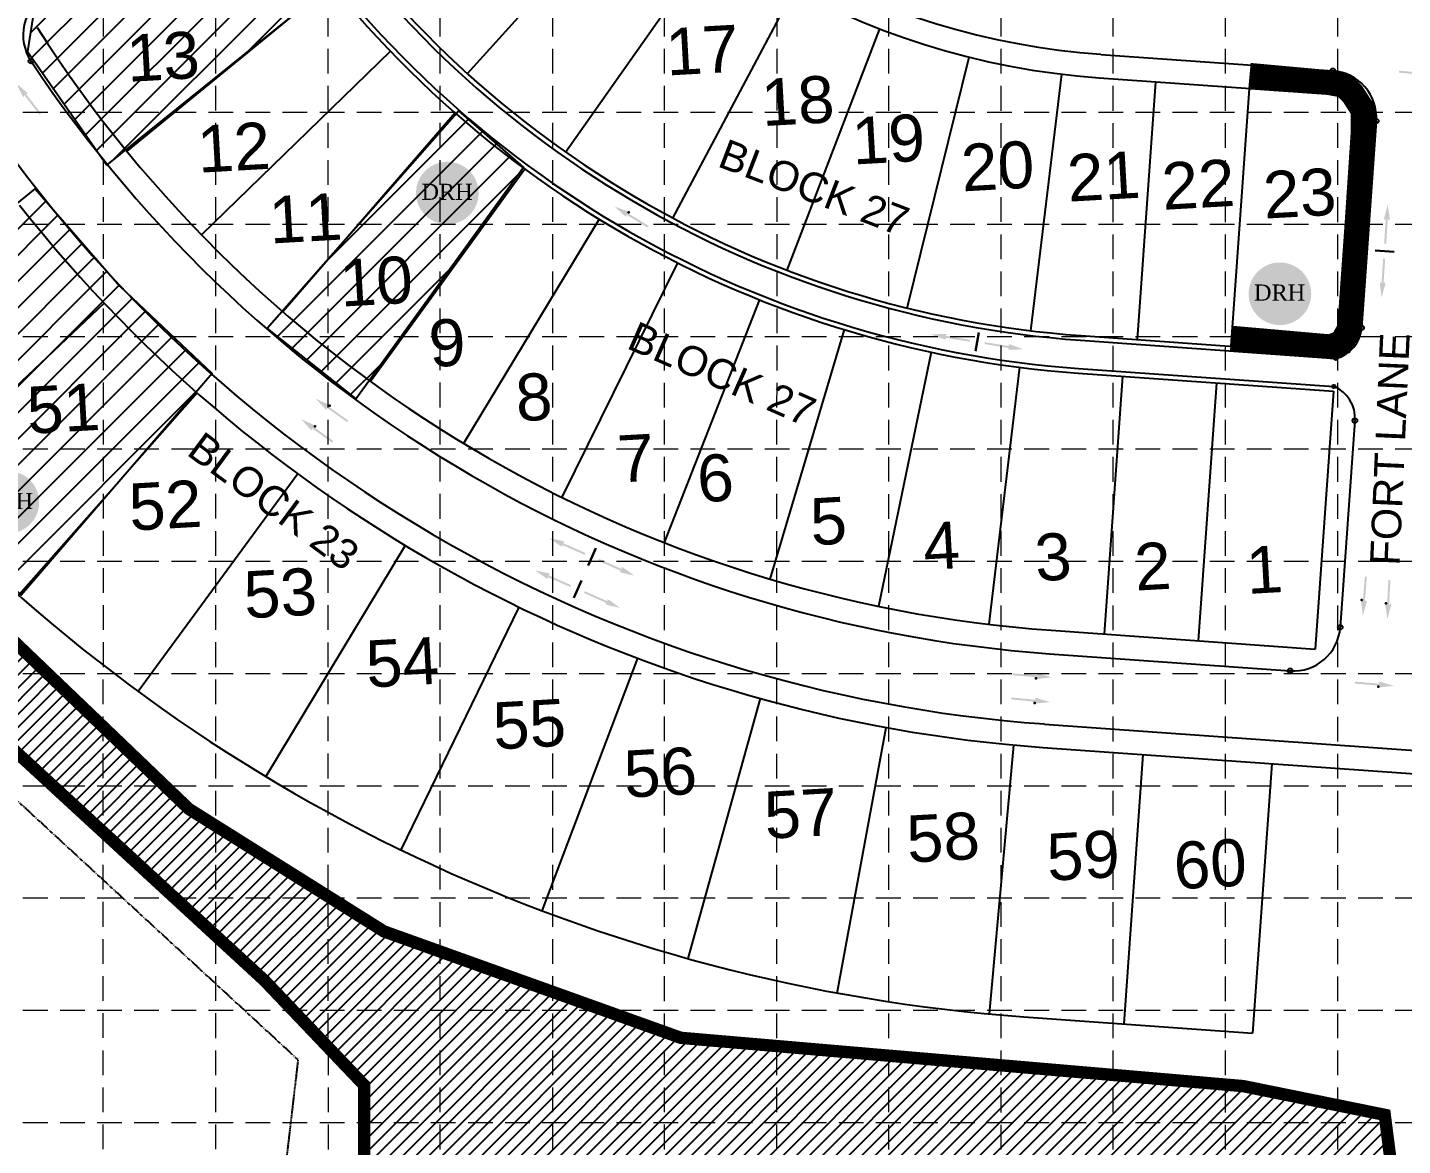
# Model space of a CAD drawing. Header units: feet. Extents: x 7707 to 9528, y 2602 to 5512.
# Drawn here: x 7997 to 8553, y 4048 to 4500 of the extents above; entities that cross this region are included whole.
import ezdxf
from ezdxf.enums import TextEntityAlignment as Align

# ---------------------------------------------------------------- set-up
doc = ezdxf.new("R2010")
doc.units = ezdxf.units.FT
doc.header["$LTSCALE"] = 0.4
doc.header["$MEASUREMENT"] = 0
doc.linetypes.add('HIDDEN', pattern=[0.375, 0.25, -0.125])
doc.linetypes.add('PHANTOM2', pattern=[1.25, 0.625, -0.125, 0.125, -0.125, 0.125, -0.125])
for name, color, linetype in [('1 LOT NUMBER', 7, 'Continuous'), ('BASE', 7, 'Continuous'), ('BNDY', 7, 'PHANTOM2'), ('ECB', 84, 'Continuous'), ('grid', 254, 'HIDDEN'), ('LEGEND', 7, 'Continuous'), ('LOT NUM', 7, 'Continuous'), ('LOTLINE', 7, 'Continuous'), ('PAVING', 7, 'Continuous'), ('ROW', 7, 'Continuous'), ('SODDED LOT', 2, 'Continuous')]:
    doc.layers.add(name, color=color, linetype=linetype)
doc.styles.add('DRHorton', font='dutcheb.ttf')
doc.styles.get("Standard").update_dxf_attribs({"font": 'ARIAL.TTF'})

# ---------------------------------------------------------------- blocks, each defined once
blk = doc.blocks.new('DRHorton')
h = blk.add_hatch(color=1)
h.paths.add_polyline_path([(78.7, 25.78, 1), (40.43, 25.78, 1)])
h.paths.add_polyline_path([(42.33, 17.91), (76.5, 17.91), (76.5, 34.87), (42.33, 34.87)], flags=24)
at = {"layer": 'BASE', "color": 176, "style": 'DRHorton'}
blk.add_text('DRH', height=9.814, dxfattribs=at).set_placement((59.39, 21.64), align=Align.CENTER)

msp = doc.modelspace()

# ---------------------------------------------------------------- hatches: boundary and pattern name
at = {"layer": 'ECB', "ltscale": 100}
h = msp.add_hatch(dxfattribs=at)
h.set_pattern_fill('ANSI31', color=5, scale=30, style=0)
h.paths.add_polyline_path([(8549.07, 4035.83), (8545.91, 4060.45), (8488.73, 4072.06), (8261.18, 4091.59), (8141.09, 4134.64), (8062.26, 4184.1), (7895.5, 4343.8), (7880.93, 4330.96), (7873.76, 4327.01), (7873.76, 4315.91), (7982.37, 4216.35), (8092.79, 4114.78), (8133.18, 4072.4), (8133.18, 4001.42), (8239.64, 4015.19), (8348.08, 4020.25), (8408.91, 4020.25), (8521.42, 3998.63), (8549.33, 3998.63), (8549.33, 4034.68)])
at = {"layer": 'PAVING', "linetype": 'Continuous', "lineweight": 30}
h = msp.add_hatch(color=256, dxfattribs=at)
edge = h.paths.add_edge_path()
edge.add_line((8561.24, 4482.35), (8561.7, 4481.73))
edge.add_line((8561.7, 4481.73), (8551.69, 4482.65))
edge.add_line((8551.69, 4482.65), (8551.62, 4481.84))
edge.add_line((8551.62, 4481.84), (8561.63, 4480.91))
edge.add_line((8561.63, 4480.91), (8561.08, 4480.49))
edge.add_line((8561.08, 4480.49), (8561.08, 4480.49))
edge.add_ellipse((8561.58, 4480.4), major_axis=(-0.53, 0.049), ratio=0.285714, start_angle=342.8173, end_angle=484.7269)
edge.add_line((8561.87, 4480.24), (8561.87, 4480.24))
edge.add_line((8561.87, 4480.24), (8567.39, 4480.82))
edge.add_line((8567.39, 4480.82), (8562.07, 4482.43))
edge.add_line((8562.07, 4482.43), (8562.08, 4482.43))
edge.add_ellipse((8561.75, 4482.34), major_axis=(-0.53, 0.049), ratio=0.285714, start_angle=234.1685, end_angle=374.4967)
edge.add_line((8561.24, 4482.35), (8561.24, 4482.35))
edge.add_line((8561.24, 4482.35), (8561.24, 4482.35))
h = msp.add_hatch(color=256, dxfattribs=at)
edge = h.paths.add_edge_path()
edge.add_line((7995.47, 4472.05), (7995.61, 4472.81))
edge.add_line((7995.61, 4472.81), (8001.78, 4464.88))
edge.add_line((8001.78, 4464.88), (8002.43, 4465.38))
edge.add_line((8002.43, 4465.38), (7996.25, 4473.31))
edge.add_line((7996.25, 4473.31), (7996.94, 4473.2))
edge.add_line((7996.94, 4473.2), (7996.94, 4473.2))
edge.add_ellipse((7996.66, 4473.63), major_axis=(0.327, -0.42), ratio=0.285714, start_angle=342.8173, end_angle=484.7269)
edge.add_line((7996.58, 4473.95), (7996.58, 4473.95))
edge.add_line((7996.58, 4473.95), (7992.38, 4477.58))
edge.add_line((7992.38, 4477.58), (7994.84, 4472.6))
edge.add_line((7994.84, 4472.6), (7994.84, 4472.6))
edge.add_ellipse((7995.13, 4472.43), major_axis=(0.327, -0.42), ratio=0.285714, start_angle=234.1685, end_angle=374.4967)
edge.add_line((7995.47, 4472.05), (7995.47, 4472.05))
edge.add_line((7995.47, 4472.05), (7995.47, 4472.05))
h = msp.add_hatch(color=256, dxfattribs=at)
edge = h.paths.add_edge_path()
edge.add_line((8239.22, 4423.7), (8239.07, 4424.46))
edge.add_line((8239.07, 4424.46), (8247.69, 4419.29))
edge.add_line((8247.69, 4419.29), (8248.11, 4419.99))
edge.add_line((8248.11, 4419.99), (8239.49, 4425.16))
edge.add_line((8239.49, 4425.16), (8240.17, 4425.31))
edge.add_line((8240.17, 4425.31), (8240.17, 4425.31))
edge.add_ellipse((8239.76, 4425.61), major_axis=(0.456, -0.273), ratio=0.285714, start_angle=342.8173, end_angle=484.7269)
edge.add_line((8239.56, 4425.87), (8239.56, 4425.87))
edge.add_line((8239.56, 4425.87), (8234.34, 4427.74))
edge.add_line((8234.34, 4427.74), (8238.43, 4423.98))
edge.add_line((8238.43, 4423.98), (8238.43, 4423.98))
edge.add_ellipse((8238.76, 4423.93), major_axis=(0.456, -0.273), ratio=0.285714, start_angle=234.1685, end_angle=374.4967)
edge.add_line((8239.22, 4423.7), (8239.22, 4423.7))
edge.add_line((8239.22, 4423.7), (8239.22, 4423.7))
h = msp.add_hatch(color=256, dxfattribs=at)
edge = h.paths.add_edge_path()
edge.add_line((8545.82, 4422.32), (8546.33, 4422.8))
edge.add_line((8546.33, 4422.8), (8545.68, 4412.76))
edge.add_line((8545.68, 4412.76), (8546.5, 4412.71))
edge.add_line((8546.5, 4412.71), (8547.15, 4422.74))
edge.add_line((8547.15, 4422.74), (8547.69, 4422.19))
edge.add_line((8547.69, 4422.19), (8547.69, 4422.18))
edge.add_ellipse((8547.76, 4422.7), major_axis=(-0.034, -0.531), ratio=0.285714, start_angle=345.5033, end_angle=485.8315)
edge.add_line((8547.9, 4423), (8547.9, 4423))
edge.add_line((8547.9, 4423), (8547.13, 4428.5))
edge.add_line((8547.13, 4428.5), (8545.71, 4423.14))
edge.add_line((8545.71, 4423.14), (8545.71, 4423.14))
edge.add_ellipse((8545.81, 4422.83), major_axis=(-0.034, -0.531), ratio=0.285714, start_angle=235.2731, end_angle=377.1827)
edge.add_line((8545.82, 4422.32), (8545.82, 4422.32))
edge.add_line((8545.82, 4422.32), (8545.82, 4422.32))
edge.add_line((8545.82, 4422.32), (8545.82, 4422.32))
h = msp.add_hatch(color=256, dxfattribs=at)
edge = h.paths.add_edge_path()
edge.add_line((8544.16, 4397.21), (8544.6, 4396.66))
edge.add_line((8544.6, 4396.66), (8545.28, 4406.7))
edge.add_line((8545.28, 4406.7), (8546.1, 4406.64))
edge.add_line((8546.1, 4406.64), (8545.42, 4396.61))
edge.add_line((8545.42, 4396.61), (8546.03, 4397.09))
edge.add_line((8546.03, 4397.09), (8546.03, 4397.09))
edge.add_ellipse((8546.03, 4396.58), major_axis=(0.036, 0.531), ratio=0.285714, start_angle=-125.8315, end_angle=14.4967, ccw=False)
edge.add_line((8546.14, 4396.26), (8546.13, 4396.26))
edge.add_line((8546.13, 4396.26), (8544.65, 4390.9))
edge.add_line((8544.65, 4390.9), (8543.94, 4396.41))
edge.add_line((8543.94, 4396.41), (8543.94, 4396.41))
edge.add_ellipse((8544.08, 4396.7), major_axis=(0.036, 0.531), ratio=0.285714, start_angle=-17.1827, end_angle=124.7269, ccw=False)
edge.add_line((8544.16, 4397.21), (8544.16, 4397.21))
edge.add_line((8544.16, 4397.21), (8544.16, 4397.21))
edge.add_line((8544.16, 4397.21), (8544.16, 4397.21))
h = msp.add_hatch(color=256, dxfattribs=at)
edge = h.paths.add_edge_path()
edge.add_line((8368.5, 4374.1), (8368.07, 4374.65))
edge.add_line((8368.07, 4374.65), (8378, 4373.06))
edge.add_line((8378, 4373.06), (8378.13, 4373.86))
edge.add_line((8378.13, 4373.86), (8368.2, 4375.45))
edge.add_line((8368.2, 4375.45), (8368.81, 4375.94))
edge.add_line((8368.81, 4375.94), (8368.81, 4375.94))
edge.add_ellipse((8368.31, 4376.06), major_axis=(0.525, -0.084), ratio=0.285714, start_angle=345.5033, end_angle=485.8315)
edge.add_line((8368.02, 4376.23), (8368.02, 4376.23))
edge.add_line((8368.02, 4376.23), (8362.47, 4375.98))
edge.add_line((8362.47, 4375.98), (8367.68, 4374.06))
edge.add_line((8367.68, 4374.06), (8367.68, 4374.06))
edge.add_ellipse((8368, 4374.13), major_axis=(0.525, -0.084), ratio=0.285714, start_angle=235.2731, end_angle=377.1827)
edge.add_line((8368.5, 4374.1), (8368.5, 4374.1))
edge.add_line((8368.5, 4374.1), (8368.5, 4374.1))
edge.add_line((8368.5, 4374.1), (8368.5, 4374.1))
h = msp.add_hatch(color=256, dxfattribs=at)
edge = h.paths.add_edge_path()
edge.add_line((8393.34, 4370.08), (8393.93, 4370.47))
edge.add_line((8393.93, 4370.47), (8384, 4372.09))
edge.add_line((8384, 4372.09), (8384.13, 4372.89))
edge.add_line((8384.13, 4372.89), (8394.06, 4371.27))
edge.add_line((8394.06, 4371.27), (8393.64, 4371.93))
edge.add_line((8393.64, 4371.93), (8393.63, 4371.93))
edge.add_ellipse((8394.15, 4371.88), major_axis=(-0.525, 0.086), ratio=0.285714, start_angle=-125.8315, end_angle=14.4967, ccw=False)
edge.add_line((8394.48, 4371.95), (8394.48, 4371.95))
edge.add_line((8394.48, 4371.95), (8399.67, 4369.97))
edge.add_line((8399.67, 4369.97), (8394.12, 4369.78))
edge.add_line((8394.12, 4369.78), (8394.12, 4369.78))
edge.add_ellipse((8393.84, 4369.95), major_axis=(-0.525, 0.086), ratio=0.285714, start_angle=-17.1827, end_angle=124.7269, ccw=False)
edge.add_line((8393.34, 4370.08), (8393.34, 4370.08))
edge.add_line((8393.34, 4370.08), (8393.34, 4370.08))
edge.add_line((8393.34, 4370.08), (8393.34, 4370.08))
h = msp.add_hatch(color=256, dxfattribs=at)
edge = h.paths.add_edge_path()
edge.add_line((8118.08, 4345.59), (8117.99, 4346.37))
edge.add_line((8117.99, 4346.37), (8126.2, 4340.56))
edge.add_line((8126.2, 4340.56), (8126.67, 4341.23))
edge.add_line((8126.67, 4341.23), (8118.46, 4347.03))
edge.add_line((8118.46, 4347.03), (8119.15, 4347.13))
edge.add_line((8119.15, 4347.13), (8119.15, 4347.13))
edge.add_ellipse((8118.76, 4347.46), major_axis=(0.434, -0.307), ratio=0.285714, start_angle=342.8173, end_angle=484.7269)
edge.add_line((8118.58, 4347.74), (8118.59, 4347.73))
edge.add_line((8118.59, 4347.73), (8113.52, 4350))
edge.add_line((8113.52, 4350), (8117.31, 4345.94))
edge.add_line((8117.31, 4345.94), (8117.31, 4345.94))
edge.add_ellipse((8117.64, 4345.86), major_axis=(0.434, -0.307), ratio=0.285714, start_angle=234.1685, end_angle=374.4967)
edge.add_line((8118.08, 4345.59), (8118.08, 4345.59))
edge.add_line((8118.08, 4345.59), (8118.08, 4345.59))
h = msp.add_hatch(color=256, dxfattribs=at)
edge = h.paths.add_edge_path()
edge.add_line((8112.12, 4337.32), (8112.03, 4338.09))
edge.add_line((8112.03, 4338.09), (8120.19, 4332.21))
edge.add_line((8120.19, 4332.21), (8120.66, 4332.88))
edge.add_line((8120.66, 4332.88), (8112.51, 4338.76))
edge.add_line((8112.51, 4338.76), (8113.2, 4338.84))
edge.add_line((8113.2, 4338.84), (8113.2, 4338.84))
edge.add_ellipse((8112.82, 4339.18), major_axis=(0.432, -0.311), ratio=0.285714, start_angle=342.8173, end_angle=484.7269)
edge.add_line((8112.64, 4339.46), (8112.64, 4339.46))
edge.add_line((8112.64, 4339.46), (8107.6, 4341.76))
edge.add_line((8107.6, 4341.76), (8111.35, 4337.67))
edge.add_line((8111.35, 4337.67), (8111.35, 4337.67))
edge.add_ellipse((8111.68, 4337.59), major_axis=(0.432, -0.311), ratio=0.285714, start_angle=234.1685, end_angle=374.4967)
edge.add_line((8112.12, 4337.32), (8112.12, 4337.32))
edge.add_line((8112.12, 4337.32), (8112.12, 4337.32))
h = msp.add_hatch(color=256, dxfattribs=at)
edge = h.paths.add_edge_path()
edge.add_line((8213.36, 4290.29), (8213.08, 4290.93))
edge.add_line((8213.08, 4290.93), (8222.29, 4286.89))
edge.add_line((8222.29, 4286.89), (8222.62, 4287.64))
edge.add_line((8222.62, 4287.64), (8213.41, 4291.68))
edge.add_line((8213.41, 4291.68), (8214.12, 4292))
edge.add_line((8214.12, 4292), (8214.12, 4292))
edge.add_ellipse((8213.67, 4292.24), major_axis=(0.487, -0.214), ratio=0.285714, start_angle=345.5033, end_angle=485.8315)
edge.add_line((8213.43, 4292.48), (8213.43, 4292.47))
edge.add_line((8213.43, 4292.47), (8207.99, 4293.63))
edge.add_line((8207.99, 4293.63), (8212.55, 4290.46))
edge.add_line((8212.55, 4290.46), (8212.55, 4290.46))
edge.add_ellipse((8212.88, 4290.45), major_axis=(0.487, -0.214), ratio=0.285714, start_angle=235.2731, end_angle=377.1827)
edge.add_line((8213.36, 4290.29), (8213.36, 4290.29))
edge.add_line((8213.36, 4290.29), (8213.36, 4290.29))
edge.add_line((8213.36, 4290.29), (8213.36, 4290.29))
h = msp.add_hatch(color=256, dxfattribs=at)
edge = h.paths.add_edge_path()
edge.add_line((8236.39, 4280.15), (8237.05, 4280.38))
edge.add_line((8237.05, 4280.38), (8227.85, 4284.44))
edge.add_line((8227.85, 4284.44), (8228.18, 4285.19))
edge.add_line((8228.18, 4285.19), (8237.38, 4281.12))
edge.add_line((8237.38, 4281.12), (8237.14, 4281.86))
edge.add_line((8237.14, 4281.86), (8237.14, 4281.86))
edge.add_ellipse((8237.62, 4281.69), major_axis=(-0.487, 0.215), ratio=0.285714, start_angle=-125.8315, end_angle=14.4967, ccw=False)
edge.add_line((8237.96, 4281.68), (8237.96, 4281.68))
edge.add_line((8237.96, 4281.68), (8242.48, 4278.45))
edge.add_line((8242.48, 4278.45), (8237.06, 4279.67))
edge.add_line((8237.06, 4279.67), (8237.06, 4279.67))
edge.add_ellipse((8236.84, 4279.9), major_axis=(-0.487, 0.215), ratio=0.285714, start_angle=-17.1827, end_angle=124.7269, ccw=False)
edge.add_line((8236.39, 4280.15), (8236.39, 4280.15))
edge.add_line((8236.39, 4280.15), (8236.39, 4280.15))
edge.add_line((8236.39, 4280.15), (8236.39, 4280.15))
h = msp.add_hatch(color=256, dxfattribs=at)
edge = h.paths.add_edge_path()
edge.add_line((8207.55, 4277.27), (8207.27, 4277.92))
edge.add_line((8207.27, 4277.92), (8216.48, 4273.88))
edge.add_line((8216.48, 4273.88), (8216.81, 4274.63))
edge.add_line((8216.81, 4274.63), (8207.6, 4278.66))
edge.add_line((8207.6, 4278.66), (8208.31, 4278.98))
edge.add_line((8208.31, 4278.98), (8208.32, 4278.98))
edge.add_ellipse((8207.86, 4279.22), major_axis=(0.487, -0.214), ratio=0.285714, start_angle=345.5033, end_angle=485.8315)
edge.add_line((8207.62, 4279.46), (8207.62, 4279.46))
edge.add_line((8207.62, 4279.46), (8202.19, 4280.62))
edge.add_line((8202.19, 4280.62), (8206.74, 4277.44))
edge.add_line((8206.74, 4277.44), (8206.74, 4277.44))
edge.add_ellipse((8207.07, 4277.44), major_axis=(0.487, -0.214), ratio=0.285714, start_angle=235.2731, end_angle=377.1827)
edge.add_line((8207.55, 4277.27), (8207.55, 4277.27))
edge.add_line((8207.55, 4277.27), (8207.55, 4277.27))
edge.add_line((8207.55, 4277.27), (8207.55, 4277.27))
h = msp.add_hatch(color=256, dxfattribs=at)
edge = h.paths.add_edge_path()
edge.add_line((8538.49, 4268.47), (8537.87, 4267.99))
edge.add_line((8537.87, 4267.99), (8538.68, 4278.02))
edge.add_line((8538.68, 4278.02), (8537.86, 4278.08))
edge.add_line((8537.86, 4278.08), (8537.06, 4268.06))
edge.add_line((8537.06, 4268.06), (8536.63, 4268.6))
edge.add_line((8536.63, 4268.6), (8536.63, 4268.6))
edge.add_ellipse((8536.54, 4268.1), major_axis=(0.042, 0.53), ratio=0.285714, start_angle=342.8173, end_angle=484.7269)
edge.add_line((8536.39, 4267.81), (8536.39, 4267.81))
edge.add_line((8536.39, 4267.81), (8537.03, 4262.3))
edge.add_line((8537.03, 4262.3), (8538.59, 4267.63))
edge.add_line((8538.59, 4267.63), (8538.59, 4267.63))
edge.add_ellipse((8538.49, 4267.95), major_axis=(0.042, 0.53), ratio=0.285714, start_angle=234.1685, end_angle=374.4967)
edge.add_line((8538.49, 4268.47), (8538.49, 4268.47))
edge.add_line((8538.49, 4268.47), (8538.49, 4268.47))
h = msp.add_hatch(color=256, dxfattribs=at)
edge = h.paths.add_edge_path()
edge.add_line((8230.58, 4267.13), (8231.24, 4267.36))
edge.add_line((8231.24, 4267.36), (8222.05, 4271.43))
edge.add_line((8222.05, 4271.43), (8222.38, 4272.18))
edge.add_line((8222.38, 4272.18), (8231.57, 4268.11))
edge.add_line((8231.57, 4268.11), (8231.33, 4268.85))
edge.add_line((8231.33, 4268.85), (8231.33, 4268.85))
edge.add_ellipse((8231.82, 4268.68), major_axis=(-0.487, 0.215), ratio=0.285714, start_angle=-125.8315, end_angle=14.4967, ccw=False)
edge.add_line((8232.15, 4268.66), (8232.15, 4268.66))
edge.add_line((8232.15, 4268.66), (8236.67, 4265.44))
edge.add_line((8236.67, 4265.44), (8231.25, 4266.65))
edge.add_line((8231.25, 4266.65), (8231.26, 4266.65))
edge.add_ellipse((8231.03, 4266.89), major_axis=(-0.487, 0.215), ratio=0.285714, start_angle=-17.1827, end_angle=124.7269, ccw=False)
edge.add_line((8230.58, 4267.14), (8230.58, 4267.13))
edge.add_line((8230.58, 4267.13), (8230.58, 4267.13))
edge.add_line((8230.58, 4267.13), (8230.58, 4267.13))
h = msp.add_hatch(color=256, dxfattribs=at)
edge = h.paths.add_edge_path()
edge.add_line((8548.28, 4267.12), (8547.68, 4266.63))
edge.add_line((8547.68, 4266.63), (8548.2, 4276.67))
edge.add_line((8548.2, 4276.67), (8547.38, 4276.71))
edge.add_line((8547.38, 4276.71), (8546.87, 4266.67))
edge.add_line((8546.87, 4266.67), (8546.42, 4267.21))
edge.add_line((8546.42, 4267.21), (8546.42, 4267.21))
edge.add_ellipse((8546.34, 4266.7), major_axis=(0.027, 0.531), ratio=0.285714, start_angle=342.8173, end_angle=484.7269)
edge.add_line((8546.2, 4266.41), (8546.2, 4266.41))
edge.add_line((8546.2, 4266.41), (8547, 4260.91))
edge.add_line((8547, 4260.91), (8548.4, 4266.29))
edge.add_line((8548.4, 4266.29), (8548.4, 4266.29))
edge.add_ellipse((8548.3, 4266.61), major_axis=(0.027, 0.531), ratio=0.285714, start_angle=234.1685, end_angle=374.4967)
edge.add_line((8548.28, 4267.12), (8548.28, 4267.12))
edge.add_line((8548.28, 4267.12), (8548.28, 4267.12))
h = msp.add_hatch(color=256, dxfattribs=at)
edge = h.paths.add_edge_path()
edge.add_line((8405.03, 4238.81), (8405.5, 4238.19))
edge.add_line((8405.5, 4238.19), (8395.48, 4238.96))
edge.add_line((8395.48, 4238.96), (8395.42, 4238.15))
edge.add_line((8395.42, 4238.15), (8405.44, 4237.38))
edge.add_line((8405.44, 4237.38), (8404.9, 4236.94))
edge.add_line((8404.9, 4236.94), (8404.9, 4236.94))
edge.add_ellipse((8405.4, 4236.86), major_axis=(-0.53, 0.041), ratio=0.285714, start_angle=342.8173, end_angle=484.7269)
edge.add_line((8405.69, 4236.71), (8405.69, 4236.71))
edge.add_line((8405.69, 4236.71), (8411.2, 4237.37))
edge.add_line((8411.2, 4237.37), (8405.86, 4238.9))
edge.add_line((8405.86, 4238.9), (8405.87, 4238.9))
edge.add_ellipse((8405.55, 4238.8), major_axis=(-0.53, 0.041), ratio=0.285714, start_angle=234.1685, end_angle=374.4967)
edge.add_line((8405.03, 4238.81), (8405.03, 4238.81))
edge.add_line((8405.03, 4238.81), (8405.03, 4238.81))
h = msp.add_hatch(color=256, dxfattribs=at)
edge = h.paths.add_edge_path()
edge.add_line((8543.41, 4235.4), (8543.88, 4234.78))
edge.add_line((8543.88, 4234.78), (8533.86, 4235.63))
edge.add_line((8533.86, 4235.63), (8533.8, 4234.82))
edge.add_line((8533.8, 4234.82), (8543.81, 4233.97))
edge.add_line((8543.81, 4233.97), (8543.26, 4233.54))
edge.add_line((8543.26, 4233.54), (8543.26, 4233.54))
edge.add_ellipse((8543.77, 4233.45), major_axis=(-0.53, 0.045), ratio=0.285714, start_angle=342.8173, end_angle=484.7269)
edge.add_line((8544.06, 4233.3), (8544.06, 4233.3))
edge.add_line((8544.06, 4233.3), (8549.57, 4233.91))
edge.add_line((8549.57, 4233.91), (8544.25, 4235.49))
edge.add_line((8544.25, 4235.49), (8544.25, 4235.49))
edge.add_ellipse((8543.93, 4235.4), major_axis=(-0.53, 0.045), ratio=0.285714, start_angle=234.1685, end_angle=374.4967)
edge.add_line((8543.41, 4235.4), (8543.41, 4235.4))
edge.add_line((8543.41, 4235.4), (8543.41, 4235.4))
h = msp.add_hatch(color=256, dxfattribs=at)
edge = h.paths.add_edge_path()
edge.add_line((8404.43, 4228.88), (8404.89, 4228.25))
edge.add_line((8404.89, 4228.25), (8394.88, 4229.22))
edge.add_line((8394.88, 4229.22), (8394.81, 4228.41))
edge.add_line((8394.81, 4228.41), (8404.81, 4227.44))
edge.add_line((8404.81, 4227.44), (8404.26, 4227.01))
edge.add_line((8404.26, 4227.01), (8404.26, 4227.01))
edge.add_ellipse((8404.76, 4226.92), major_axis=(-0.53, 0.051), ratio=0.285714, start_angle=342.8173, end_angle=484.7269)
edge.add_line((8405.05, 4226.77), (8405.05, 4226.77))
edge.add_line((8405.05, 4226.77), (8410.57, 4227.32))
edge.add_line((8410.57, 4227.32), (8405.26, 4228.96))
edge.add_line((8405.26, 4228.96), (8405.26, 4228.96))
edge.add_ellipse((8404.94, 4228.86), major_axis=(-0.53, 0.051), ratio=0.285714, start_angle=234.1685, end_angle=374.4967)
edge.add_line((8404.43, 4228.88), (8404.43, 4228.88))
edge.add_line((8404.43, 4228.88), (8404.43, 4228.88))
at = {"layer": 'SODDED LOT'}
h = msp.add_hatch(dxfattribs=at)
h.set_pattern_fill('ANSI31', color=256, scale=60, style=0)
edge = h.paths.add_edge_path()
edge.add_line((8511.59, 3563.26), (8499.51, 3556.67))
edge.add_line((8499.51, 3556.67), (8500.06, 3482.04))
edge.add_arc((8452.01, 3481.69), 48.05, -77.1096, 0.4214, ccw=False)
edge.add_line((8462.73, 3434.85), (8543.98, 3437.04))
edge.add_line((8543.98, 3437.04), (8557.16, 3438.14))
edge.add_line((8557.16, 3438.14), (8553.86, 3544.05))
edge.add_line((8553.86, 3544.05), (8547.27, 3558.87))
edge.add_line((8547.27, 3558.87), (8536.84, 3563.81))
edge.add_line((8536.84, 3563.81), (8511.59, 3563.26))
h.paths.add_polyline_path([(8440.77, 3561.61), (8445.71, 3447.47), (8457.24, 3448.56), (8471.51, 3456.25), (8486.34, 3474.36), (8486.89, 3510.58), (8486.34, 3554.48), (8479.75, 3561.61), (8462.18, 3561.61)])
h.paths.add_polyline_path([(8365.56, 3558.87), (8369.95, 3445.27), (8407.28, 3448.56), (8403.44, 3558.32)])
h.paths.add_polyline_path([(8253.02, 3554.48), (8255.22, 3440.33), (8330.43, 3443.63), (8326.03, 3557.77)])
h.paths.add_polyline_path([(8137.19, 3551.18), (8212.4, 3553.93), (8214.04, 3439.24), (8141.58, 3437.04)])
h.paths.add_polyline_path([(7991.16, 3556.67), (7980.18, 3545.15), (7980.18, 3467.22), (7992.26, 3447.47), (8007.63, 3435.39), (8035.08, 3433.2), (8102.6, 3435.39), (8100.4, 3549.54), (8057.04, 3548.44), (8021.9, 3551.73)])
h.paths.add_polyline_path([(8117.09, 3695.27), (8076.6, 3693.6), (8040.54, 3695.27), (8002.82, 3700.26), (7966.77, 3711.9), (7935.71, 3722.44), (7906.31, 3736.85), (7894.1, 3734.63), (7872.47, 3686.4), (7859.71, 3642.59), (7855.83, 3620.41), (7857.5, 3611.54), (7864.71, 3604.33), (7881.35, 3599.34), (8032.22, 3581.6), (8063.84, 3579.94), (8119.31, 3581.05)])
h.paths.add_polyline_path([(8381.66, 3717.54), (8306.56, 3714.74), (8284.7, 3712.5), (8262.85, 3704.66), (8238.19, 3697.37), (8231.46, 3698.49), (8233.7, 3584.21), (8385.58, 3589.25)])
h.paths.add_polyline_path([(8457.88, 3706.9), (8497.11, 3708.02), (8499.35, 3592.05), (8461.24, 3591.49)])
edge = h.paths.add_edge_path()
edge.add_line((8822.81, 3572.72), (8675.01, 3568.19))
edge.add_line((8675.01, 3568.19), (8664.25, 3560.26))
edge.add_line((8664.25, 3560.26), (8666.52, 3490.07))
edge.add_arc((8704.24, 3491.29), 37.74, 181.8483, 288.7143)
edge.add_line((8716.35, 3455.54), (8824.5, 3459.51))
edge.add_line((8824.5, 3459.51), (8822.81, 3572.72))
h.paths.add_polyline_path([(8643.77, 3712.11), (8757.98, 3715.37), (8760.43, 3601.2), (8647.85, 3597.94)])
h.paths.add_polyline_path([(8911.36, 3721.08), (9023.13, 3721.9), (9030.47, 3610.99), (8913.81, 3605.28)])
h.paths.add_polyline_path([(9045.16, 3997.54), (9096.55, 4005.7), (9109.61, 3897.23), (9058.21, 3886.63)])
h.paths.add_polyline_path([(8295.91, 4788.16), (8286.08, 4739.04), (8183.18, 4747.71), (8181.45, 4785.85), (8182.6, 4797.41)])
h.paths.add_polyline_path([(8909.11, 4064.13), (8916.7, 4182.07), (8813.32, 4189.08), (8805.14, 4072.31)])
h.paths.add_polyline_path([(9113.56, 4311.82), (9150.81, 4309.33), (9141.71, 4195.14), (9104.87, 4197.63)])
h.paths.add_polyline_path([(8960.42, 4322.57), (8998.91, 4320.09), (8991.46, 4205.9), (8953.39, 4208.38)])
h.paths.add_polyline_path([(8779.95, 4454.8), (8856.88, 4449.17), (8848.43, 4343.2), (8772.91, 4348.83)])
h.paths.add_polyline_path([(9083.68, 4442.56), (9121.9, 4439.9), (9114.26, 4324.61), (9075.37, 4327.27)])
h.paths.add_polyline_path([(8960.02, 4655.59), (8846.29, 4664.29), (8837.86, 4560.36), (8952.61, 4551.33)])
h.paths.add_polyline_path([(9105.68, 4641.39), (8991.09, 4670.52), (8985.16, 4604.85), (9099.26, 4594.97), (9101.73, 4630.52)])
h.paths.add_polyline_path([(8767.15, 4885.33), (8781.98, 4913.5), (8800.52, 4929.07), (8818.32, 4957.24), (8906.58, 4904.6), (8885.07, 4872.72), (8868.02, 4837.88), (8856.89, 4805.26), (8750.09, 4844.55)])
h.paths.add_polyline_path([(8093.95, 4378.38), (8129.7, 4350.01), (8197.52, 4443.59), (8171.35, 4466.43)])
h.paths.add_polyline_path([(7911.82, 4363.19), (8000.02, 4434.8), (8034.36, 4395.45), (8071.65, 4360.24), (7994.4, 4270.58), (7947.34, 4315.85)])
h.paths.add_polyline_path([(8029, 4444.44), (8118.82, 4516.82), (8094.45, 4553.71), (8081.91, 4555.8), (7999.75, 4508.47), (7996.97, 4490.37)])
h.paths.add_polyline_path([(8300.44, 4842.92), (8186.6, 4850.53), (8182.79, 4798.3), (8296.98, 4791.03)])
h.paths.add_polyline_path([(8201.65, 5015.05), (8316.59, 4996.9), (8302.44, 4895.45), (8190.1, 4904.95)])
h.paths.add_polyline_path([(8154.45, 4824.02), (8038.86, 4829.3), (8039.13, 4768.47), (8151.95, 4772.91)])
h.paths.add_polyline_path([(8162.03, 4929.26), (8048.42, 4937.79), (8043.03, 4884.82), (8157.54, 4875.84)])
h.paths.add_polyline_path([(8196.8, 5133.79), (8086.06, 5164.33), (8073.34, 5109.3), (8184.71, 5083.22)])

# ---------------------------------------------------------------- linework, layer by layer
at = {"layer": 'BNDY'}
for p, q in [((8106.48, 4082.64), (7852.53, 4316.84)), ((8095.01, 3984.77), (8106.48, 4082.64))]:
    msp.add_line(p, q, dxfattribs=at)
at = {"layer": 'ECB', "const_width": 10}
msp.add_lwpolyline([(8491.23, 4480.78), (8522.76, 4477.92), (8529.54, 4476.62), (8532.92, 4473.23), (8537.09, 4466.72), (8537.09, 4456.82), (8531.88, 4378.68), (8528.43, 4372.64), (8523.67, 4371.02), (8483.76, 4374.53)], dxfattribs=at)
at = {"layer": 'ECB', "color": 5, "const_width": 5}
msp.add_lwpolyline([(8549.07, 4035.83), (8545.91, 4060.45), (8488.73, 4072.06), (8261.18, 4091.59), (8141.09, 4134.64), (8062.26, 4184.1), (7895.5, 4343.8), (7880.93, 4330.96), (7873.76, 4327.01), (7873.76, 4315.91), (7982.37, 4216.35), (8092.79, 4114.78), (8133.18, 4072.4), (8133.18, 4001.42), (8239.64, 4015.19), (8348.08, 4020.25), (8408.91, 4020.25), (8521.42, 3998.63), (8549.33, 3998.63), (8549.33, 4034.68)], close=True, dxfattribs=at)
at = {"layer": 'grid', "color": 252, "linetype": 'HIDDEN', "lineweight": 0, "ltscale": 100}
for p, q in [((8027.55, 2831.52), (8027.69, 5463.05)), ((8073.29, 2831.51), (8073.04, 5462.89)), ((8118.85, 2831.5), (8118.39, 5462.93)), ((8163.89, 2831.5), (8163.9, 5462.9)), ((8209.41, 2831.49), (8209.36, 5462.89)), ((8254.53, 2831.48), (8254.62, 5462.88)), ((8299.94, 2831.48), (8300.22, 5462.82)), ((8345.32, 2831.47), (8345.32, 5464.7)), ((8390.72, 2831.46), (8390.72, 5464.7)), ((8436.12, 2831.45), (8436.12, 5464.7)), ((8481.52, 2831.45), (8481.52, 5464.7)), ((8526.92, 2831.44), (8526.92, 5464.7)), ((7755.13, 4465.92), (9480.3, 4465.92)), ((7755.13, 4420.52), (9480.3, 4420.52)), ((7755.13, 4375.12), (9480.3, 4375.12)), ((7755.13, 4329.72), (9480.3, 4329.72)), ((7755.13, 4284.32), (9480.3, 4284.32)), ((7755.13, 4238.92), (9480.3, 4238.92)), ((7755.13, 4193.53), (9480.3, 4193.53)), ((7755.13, 4148.13), (9480.3, 4148.13)), ((7755.13, 4102.73), (9480.3, 4102.73)), ((7755.13, 4057.33), (9480.3, 4057.33))]:
    msp.add_line(p, q, dxfattribs=at)
at = {"layer": 'LOTLINE'}
for p, q in [((8174.86, 4481.48), (8245.02, 4558.92)), ((8214.59, 4449.71), (8274.7, 4535.19)), ((8119.72, 4517.67), (8037.14, 4450.06)), ((8257.92, 4423.07), (8307.07, 4515.29)), ((8304.19, 4401.96), (8341.64, 4499.51)), ((8143.71, 4490.56), (8067.28, 4416.28)), ((8352.7, 4386.68), (8377.89, 4488.1)), ((8402.72, 4377.48), (8415.26, 4481.23)), ((8453.14, 4478.16), (8445.72, 4373.92)), ((8491.04, 4475.46), (8483.62, 4371.23)), ((8169.92, 4465.56), (8100.19, 4385.18)), ((8198.15, 4442.86), (8135.62, 4357)), ((8228.21, 4422.61), (8173.32, 4331.92)), ((8259.9, 4404.97), (8213.02, 4310.15)), ((8027.93, 4388.69), (7948.59, 4313.59)), ((8292.98, 4390.07), (8254.42, 4291.83)), ((8327.23, 4378.01), (8297.23, 4277.09)), ((8362.39, 4368.88), (8341.14, 4266.05)), ((8398.23, 4362.77), (8385.83, 4258.78)), ((8439.9, 4359.1), (8432.49, 4254.86)), ((8477.81, 4356.4), (8470.39, 4252.16)), ((8065.52, 4352.4), (7993.33, 4270.53)), ((8106.23, 4319.64), (8041.71, 4231.6)), ((8149.72, 4290.68), (8093.39, 4197.19)), ((8195.65, 4265.76), (8147.96, 4167.57)), ((8243.63, 4245.08), (8204.98, 4143)), ((8293.28, 4228.8), (8263.99, 4123.65)), ((8324.49, 4109.7), (8344.2, 4217.06)), ((8386.01, 4101.26), (8395.96, 4209.96)), ((8448.07, 4206.13), (8440.32, 4097.25)), ((8500.19, 4202.42), (8492.44, 4093.54)), ((8399.93, 4100.13), (8492.44, 4093.54))]:
    msp.add_line(p, q, dxfattribs=at)
msp.add_arc((8448.8, 4787.05), 688.65, 223.36121, 265.93064, dxfattribs=at)
at = {"layer": 'PAVING'}
for p, q in [((8431.07, 4489.25), (8524.88, 4482.58)), ((8542.48, 4462.28), (8536.54, 4378.68)), ((8422.84, 4373.65), (8526.13, 4366.3)), ((8422.03, 4362.27), (8525.32, 4354.93)), ((8533.87, 4341.19), (8527.92, 4257.6)), ((8410.37, 4246.91), (8507.62, 4239.99)), ((8408.35, 4218.48), (9178.4, 4163.7))]:
    msp.add_line(p, q, dxfattribs=at)
at = {"layer": 'PAVING', "linetype": 'Continuous', "lineweight": 30}
for p, q in [((8549.68, 4409.43), (8542.1, 4409.97)), ((8381.69, 4376.72), (8380.44, 4369.22)), ((8226.78, 4289.51), (8223.69, 4282.57)), ((8220.98, 4276.5), (8217.88, 4269.56))]:
    msp.add_line(p, q, dxfattribs=at)
at = {"layer": 'PAVING'}
for centre, radius in [((7998.37, 4486.49), 0.95), ((8524.88, 4482.58), 0.95), ((8542.48, 4462.28), 0.95), ((8536.54, 4378.68), 0.95), ((8526.13, 4366.3), 0.713), ((8525.32, 4354.93), 0.713), ((8533.87, 4341.19), 0.95), ((8527.92, 4257.6), 0.95), ((8507.62, 4239.99), 0.95)]:
    msp.add_circle(centre, radius, dxfattribs=at)
for centre, radius, start, end in [((8452.3, 4787.75), 299.25, 214.3626, 265.9306), ((8452.3, 4787.75), 415.15, 212.9388, 265.9306), ((8452.3, 4787.75), 426.55, 212.8831, 265.9306), ((8014.18, 4497.03), 19, 120.9771, 213.7141), ((8448.8, 4787.05), 541.5, 213.7141, 265.9306), ((8523.53, 4463.63), 19, 355.9306, 85.9306), ((8448.8, 4787.05), 570, 213.4049, 265.9306), ((8522.8, 4379.66), 13.78, 284.0107, 355.9306), ((8520.13, 4342.17), 13.78, 355.9306, 67.8506), ((8508.97, 4258.94), 19, 265.9306, 355.9306)]:
    msp.add_arc(centre, radius, start, end, dxfattribs=at)
at = {"layer": 'PAVING', "linetype": 'Continuous', "lineweight": 30}
for p in [(8240.17, 4425.31), (8119.15, 4347.13), (8113.2, 4338.84), (8536.63, 4268.6), (8546.42, 4267.21), (8404.9, 4236.94), (8543.26, 4233.54), (8404.26, 4227.01)]:
    msp.add_point(p, dxfattribs=at)
at = {"layer": 'ROW'}
for p, q in [((8430.39, 4479.78), (8533.68, 4472.43)), ((8533.68, 4472.43), (8526.27, 4368.19)), ((8422.98, 4375.54), (8526.27, 4368.19)), ((8421.9, 4360.38), (8525.19, 4353.03)), ((8525.19, 4353.03), (8517.77, 4248.79)), ((8411.05, 4256.39), (8517.77, 4248.79)), ((8407.68, 4209.01), (9187.2, 4153.55))]:
    msp.add_line(p, q, dxfattribs=at)
for centre, radius, start, end in [((8452.3, 4787.75), 308.75, 212.7483, 265.9306), ((8452.3, 4787.75), 413.25, 212.9388, 265.9306), ((8452.3, 4787.75), 428.45, 212.8831, 265.9306), ((8448.8, 4787.05), 532, 212.6413, 265.9306), ((8448.8, 4787.05), 579.5, 218.25841, 265.93064)]:
    msp.add_arc(centre, radius, start, end, dxfattribs=at)
at = {"layer": 'SODDED LOT'}
for points in [[(8029, 4444.44), (8118.82, 4516.82), (8094.45, 4553.71), (8081.91, 4555.8), (7999.75, 4508.47), (7996.97, 4490.37)], [(8093.95, 4378.38), (8129.7, 4350.01), (8197.52, 4443.59), (8171.35, 4466.43)], [(7911.82, 4363.19), (8000.02, 4434.8), (8034.36, 4395.45), (8071.65, 4360.24), (7994.4, 4270.58), (7947.34, 4315.85)]]:
    msp.add_lwpolyline(points, close=True, dxfattribs=at)

# ---------------------------------------------------------------- block references
at = {"layer": 'LEGEND', "xscale": 0.6614999999960673, "yscale": 0.6614999999962947, "zscale": 0.6614999999961506}
for p in [(8127.36, 4416.1), (8464.11, 4375.38), (7949.6, 4291.08)]:
    msp.add_blockref('DRHorton', p, dxfattribs=at)

# ---------------------------------------------------------------- texts
at = {"layer": '1 LOT NUMBER'}
for s, p in [('17', (8255.1, 4490.15)), ('13', (8037.03, 4487.58)), ('18', (8293.75, 4469.69)), ('12', (8065.63, 4450.84)), ('19', (8330.41, 4454.16)), ('20', (8374.61, 4443.29)), ('21', (8417.49, 4439.15)), ('22', (8455.73, 4435.85)), ('23', (8496.77, 4432.29)), ('11', (8094.65, 4422.22)), ('10', (8123.26, 4396.71)), ('9', (8159.3, 4372.25)), ('8', (8194.4, 4350.32)), ('51', (7996.72, 4345.28)), ('7', (8235.61, 4325.58)), ('6', (8267.8, 4317.58)), ('52', (8037.97, 4306.13)), ('5', (8313.53, 4300.17)), ('4', (8359.21, 4290.21)), ('3', (8404.39, 4285.68)), ('2', (8444.71, 4281.88)), ('1', (8489.87, 4280.54)), ('53', (8084.43, 4270.63)), ('54', (8133.82, 4242.66)), ('55', (8185.18, 4217.63)), ('56', (8238.15, 4198.14)), ('57', (8294.96, 4181.52)), ('58', (8352.56, 4171.88)), ('59', (8409.21, 4164.54)), ('60', (8460.57, 4161.1))]:
    msp.add_text(s, height=19, rotation=3.22, dxfattribs=at).set_placement(p, align=Align.MIDDLE_LEFT)
at = {"layer": 'LOT NUM', "color": 7}
for s, rotation, p in [('BLOCK 27', 339.0357, (8277.69, 4449.71)), ('BLOCK 27', 336.2639, (8241.22, 4376.09)), ('FORT LANE', 87.4658, (8545.9, 4282.61)), ('BLOCK 23', 323.4261, (8064.4, 4332.45))]:
    msp.add_text(s, height=12, rotation=rotation, dxfattribs=at).set_placement(p, align=Align.MIDDLE_LEFT)

doc.saveas('drawing.dxf')
